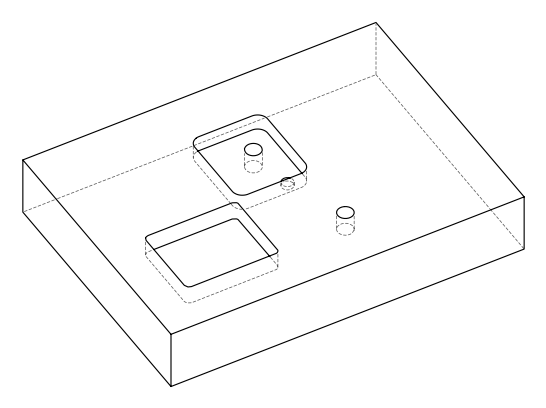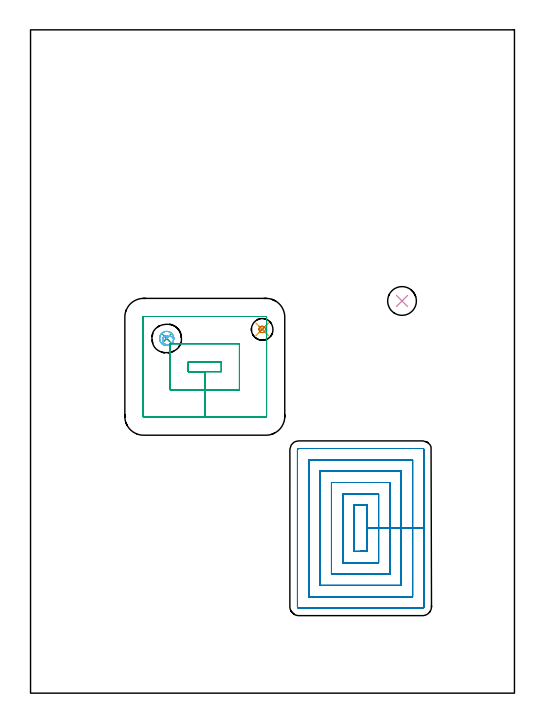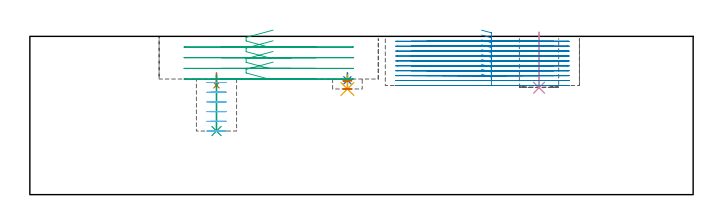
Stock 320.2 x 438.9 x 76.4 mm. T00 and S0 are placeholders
(PLAN: 9 operations, 5 tool changes, 35.7 min)
(1 SPOT_DRILL | STEP1POCKET | NXT0321_9005460120000 | 0.05 min | 2501 mm3)
(2 SPOT_DRILL_1 | STEP1POCKET_2 | NXT0321_9005460120000 | 0.03 min | 2234 mm3)
(3 DRILL_BLIND_HOLE_INTO_CENTER | STEP1POCKET | NXT0301_128 | 0.11 min | 2523 mm3)
(4 INDEXABLE_INSERT_DRILL_BLIND_HOLE_FROM_SOLID | STEP1POCKET_1 | NXT0302_009 | 0.11 min | 6956 mm3)
(5 DRILL_BLIND_HOLE_INTO_CENTER_1 | STEP1POCKET_2 | NXT0301_128 | 0.03 min | 506 mm3)
(6 MILL_ROUGH_BLIND_HOLE_CONTOUR | STEP1POCKET | NXT0201_013 | Spiral | 1.3 min | 8463 mm3)
(7 MILL_ROUGH_BLIND_HOLE_CONTOUR_1 | STEP1POCKET_2 | NXT0201_013 | Spiral | 0.18 min | 1334 mm3)
(8 MILL_RECTANGULAR_POCKET | POCKET_RECTANGULAR_STRAIGHT | NXT0201_013 | Follow Part, ap 2.5, ae 75% | 29.05 min | 256034 mm3)
(9 MILL_RECTANGULAR_POCKET_1 | POCKET_RECTANGULAR_STRAIGHT_1 | UGT0201_106 | Follow Part, ap 6, ae 75% | 4.81 min | 185174 mm3)
(TOOL NXT0321_9005460120000 | NC Spot Drill, 142deg, 12mm, Carbide, Uncoated | D12 PA142 FL30 Z2)
(TOOL NXT0301_128 | Carbide Drill 12mm [861.1-1200-036A1-GP GC34] | D12 PA150 FL37.4 Z2)
(TOOL NXT0302_009 | Index. Insert Drill 19mm [880-D1900L25-05] | D19 PA176 FL95 Z2)
(TOOL NXT0201_013 | ENDMILL 10mm | D10 FL30 Z4)
(TOOL UGT0201_106 | End Mill 24 mm | D24 FL25 Z2)
(OP 1 SPOT_DRILL)
G17 G21 G94 G90
T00 M6
G54
G17 G0 G90 X90.1 Y234.7 S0 M3
G43 Z86.4 H0
G94 G81 G98 Z52.8 F250. R58.8
G80
M5
M2
(OP 2 SPOT_DRILL_1)
G17 G21 G94 G90
T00 M6
G54
G17 G0 G90 X153.3 Y240.7 S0 M3
G43 Z86.4 H0
G94 G81 G98 Z55.185 F250. R58.8
G80
M5
M2
(OP 3 DRILL_BLIND_HOLE_INTO_CENTER)
G17 G21 G94 G90
T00 M6
G54
G17 G0 G90 X90.1 Y234.7 S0 M3
G43 Z86.4 H1
G94 G81 G98 Z30.7 F250. R57.8
G80
M5
M2
(OP 4 INDEXABLE_INSERT_DRILL_BLIND_HOLE_FROM_SOLID)
G17 G21 G94 G90
T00 M6
G54
G17 G0 G90 X245.8 Y259.5 S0 M3
G43 Z86.4 H1
G94 G81 G98 Z51.6 F250. R78.4
G80
M5
M2
(OP 5 DRILL_BLIND_HOLE_INTO_CENTER_1)
G17 G21 G94 G90
T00 M6
G54
G17 G0 G90 X153.3 Y240.7 S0 M3
G43 Z86.4 H1
G94 G81 G98 Z51. F250. R57.8
G80
M5
M2
(OP 6 MILL_ROUGH_BLIND_HOLE_CONTOUR)
G17 G21 G94 G90
T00 M6
G54
G17 G0 G90 X90.1 Y234.7 S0 M3
G43 Z86.4 H0
Z54.117
G94 G3 X90.249 Y236.278 R0.796 F250.
X87.792 Y235.14 R2.324
X89.538 Y230.649 R3.111
X94.47 Y232.97 R3.981
X91.83 Y239.07 R4.7
X94.47 Y232.97 R-4.7
X93.15 Y236.02 R2.35
X90.1 Y234.7 R2.35
G0 Z49.433
G3 X90.249 Y236.278 R0.796
X87.792 Y235.14 R2.324
X89.538 Y230.649 R3.111
X94.47 Y232.97 R3.981
X91.83 Y239.07 R4.7
X94.47 Y232.97 R-4.7
X93.15 Y236.02 R2.35
X90.1 Y234.7 R2.35
G0 Z44.75
G3 X90.249 Y236.278 R0.796
X87.792 Y235.14 R2.324
X89.538 Y230.649 R3.111
X94.47 Y232.97 R3.981
X91.83 Y239.07 R4.7
X94.47 Y232.97 R-4.7
X93.15 Y236.02 R2.35
X90.1 Y234.7 R2.35
G0 Z40.067
G3 X90.249 Y236.278 R0.796
X87.792 Y235.14 R2.324
X89.538 Y230.649 R3.111
X94.47 Y232.97 R3.981
X91.83 Y239.07 R4.7
X94.47 Y232.97 R-4.7
X93.15 Y236.02 R2.35
X90.1 Y234.7 R2.35
G0 Z35.383
G3 X90.249 Y236.278 R0.796
X87.792 Y235.14 R2.324
X89.538 Y230.649 R3.111
X94.47 Y232.97 R3.981
X91.83 Y239.07 R4.7
X94.47 Y232.97 R-4.7
X93.15 Y236.02 R2.35
X90.1 Y234.7 R2.35
G0 Z30.7
G3 X90.249 Y236.278 R0.796
X87.792 Y235.14 R2.324
X89.538 Y230.649 R3.111
X94.47 Y232.97 R3.981
X91.83 Y239.07 R4.7
X94.47 Y232.97 R-4.7
X93.15 Y236.02 R2.35
X90.1 Y234.7 R2.35
G0 Z86.4
M5
M2
(OP 7 MILL_ROUGH_BLIND_HOLE_CONTOUR_1)
G17 G21 G94 G90
T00 M6
G54
G17 G0 G90 X153.3 Y240.7 S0 M3
G43 Z86.4 H0
Z54.9
G94 G3 X153.693 Y242.457 R0.923 F250.
X151.355 Y241.615 R1.757
X152.385 Y238.755 R2.15
X151.355 Y241.615 R-2.15
X151.87 Y240.185 R1.075
X153.3 Y240.7 R1.075
G0 Z51.
G3 X153.693 Y242.457 R0.923
X151.355 Y241.615 R1.757
X152.385 Y238.755 R2.15
X151.355 Y241.615 R-2.15
X151.87 Y240.185 R1.075
X153.3 Y240.7 R1.075
G0 Z86.4
M5
M2
(OP 8 MILL_RECTANGULAR_POCKET)
G17 G21 G94 G90
T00 M6
G54
G17 G0 G90 X218.059 Y93.8 S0 M3
G43 Z86.4 H0
Z79.4
G94 G1 X222.8 Z78.13 F250.
Y109.1 Z74.03
Y124.4 F500.
X214.1
Y93.8
X222.8
Y109.1
X230.3
Y131.9
X206.6
Y86.3
X230.3
Y109.1
X237.8
Y139.4
X199.1
Y78.8
X237.8
Y109.1
X245.3
Y146.9
X191.6
Y71.3
X245.3
Y109.1
X252.8
Y154.4
X184.1
Y63.8
X252.8
Y109.1
X260.3
Y161.
G3 X259.4 Y161.9 R0.9
G1 X177.5
G3 X176.6 Y161. R0.9
G1 Y57.2
G3 X177.5 Y56.3 R0.9
G1 X259.4
G3 X260.3 Y57.2 R0.9
G1 Y109.1
Y110.1
G0 X218.059 Y93.8 Z77.03
G1 X222.8 Z75.76 F250.
Y109.1 Z71.66
Y124.4 F500.
X214.1
Y93.8
X222.8
Y109.1
X230.3
Y131.9
X206.6
Y86.3
X230.3
Y109.1
X237.8
Y139.4
X199.1
Y78.8
X237.8
Y109.1
X245.3
Y146.9
X191.6
Y71.3
X245.3
Y109.1
X252.8
Y154.4
X184.1
Y63.8
X252.8
Y109.1
X260.3
Y161.
G3 X259.4 Y161.9 R0.9
G1 X177.5
G3 X176.6 Y161. R0.9
G1 Y57.2
G3 X177.5 Y56.3 R0.9
G1 X259.4
G3 X260.3 Y57.2 R0.9
G1 Y109.1
Y110.1
G0 X218.059 Y93.8 Z74.66
G1 X222.8 Z73.39 F250.
Y109.1 Z69.29
Y124.4 F500.
X214.1
Y93.8
X222.8
Y109.1
X230.3
Y131.9
X206.6
Y86.3
X230.3
Y109.1
X237.8
Y139.4
X199.1
Y78.8
X237.8
Y109.1
X245.3
Y146.9
X191.6
Y71.3
X245.3
Y109.1
X252.8
Y154.4
X184.1
Y63.8
X252.8
Y109.1
X260.3
Y161.
G3 X259.4 Y161.9 R0.9
G1 X177.5
G3 X176.6 Y161. R0.9
G1 Y57.2
G3 X177.5 Y56.3 R0.9
G1 X259.4
G3 X260.3 Y57.2 R0.9
G1 Y109.1
Y110.1
G0 X218.059 Y93.8 Z72.29
G1 X222.8 Z71.02 F250.
Y109.1 Z66.92
Y124.4 F500.
X214.1
Y93.8
X222.8
Y109.1
X230.3
Y131.9
X206.6
Y86.3
X230.3
Y109.1
X237.8
Y139.4
X199.1
Y78.8
X237.8
Y109.1
X245.3
Y146.9
X191.6
Y71.3
X245.3
Y109.1
X252.8
Y154.4
X184.1
Y63.8
X252.8
Y109.1
X260.3
Y161.
G3 X259.4 Y161.9 R0.9
G1 X177.5
G3 X176.6 Y161. R0.9
G1 Y57.2
G3 X177.5 Y56.3 R0.9
G1 X259.4
G3 X260.3 Y57.2 R0.9
G1 Y109.1
Y110.1
G0 X218.059 Y93.8 Z69.92
G1 X222.8 Z68.65 F250.
Y109.1 Z64.55
Y124.4 F500.
X214.1
Y93.8
X222.8
Y109.1
X230.3
Y131.9
X206.6
Y86.3
X230.3
Y109.1
X237.8
Y139.4
X199.1
Y78.8
X237.8
Y109.1
X245.3
Y146.9
X191.6
Y71.3
X245.3
Y109.1
X252.8
Y154.4
X184.1
Y63.8
X252.8
Y109.1
X260.3
Y161.
G3 X259.4 Y161.9 R0.9
G1 X177.5
G3 X176.6 Y161. R0.9
G1 Y57.2
G3 X177.5 Y56.3 R0.9
G1 X259.4
G3 X260.3 Y57.2 R0.9
G1 Y109.1
Y110.1
G0 X218.059 Y93.8 Z67.55
G1 X222.8 Z66.28 F250.
Y109.1 Z62.18
Y124.4 F500.
X214.1
Y93.8
X222.8
Y109.1
X230.3
Y131.9
X206.6
Y86.3
X230.3
Y109.1
X237.8
Y139.4
X199.1
Y78.8
X237.8
Y109.1
X245.3
Y146.9
X191.6
Y71.3
X245.3
Y109.1
X252.8
Y154.4
X184.1
Y63.8
X252.8
Y109.1
X260.3
Y161.
G3 X259.4 Y161.9 R0.9
G1 X177.5
G3 X176.6 Y161. R0.9
G1 Y57.2
G3 X177.5 Y56.3 R0.9
G1 X259.4
G3 X260.3 Y57.2 R0.9
G1 Y109.1
Y110.1
G0 X218.059 Y93.8 Z65.18
G1 X222.8 Z63.91 F250.
Y109.1 Z59.81
Y124.4 F500.
X214.1
Y93.8
X222.8
Y109.1
X230.3
Y131.9
X206.6
Y86.3
X230.3
Y109.1
X237.8
Y139.4
X199.1
Y78.8
X237.8
Y109.1
X245.3
Y146.9
X191.6
Y71.3
X245.3
Y109.1
X252.8
Y154.4
X184.1
Y63.8
X252.8
Y109.1
X260.3
Y161.
G3 X259.4 Y161.9 R0.9
G1 X177.5
G3 X176.6 Y161. R0.9
G1 Y57.2
G3 X177.5 Y56.3 R0.9
G1 X259.4
G3 X260.3 Y57.2 R0.9
G1 Y109.1
Y110.1
G0 X218.059 Y93.8 Z62.81
G1 X222.8 Z61.54 F250.
Y109.1 Z57.44
Y124.4 F500.
X214.1
Y93.8
X222.8
Y109.1
X230.3
Y131.9
X206.6
Y86.3
X230.3
Y109.1
X237.8
Y139.4
X199.1
Y78.8
X237.8
Y109.1
X245.3
Y146.9
X191.6
Y71.3
X245.3
Y109.1
X252.8
Y154.4
X184.1
Y63.8
X252.8
Y109.1
X260.3
Y161.
G3 X259.4 Y161.9 R0.9
G1 X177.5
G3 X176.6 Y161. R0.9
G1 Y57.2
G3 X177.5 Y56.3 R0.9
G1 X259.4
G3 X260.3 Y57.2 R0.9
G1 Y109.1
Y110.1
G0 X218.059 Y93.8 Z60.44
G1 X222.8 Z59.17 F250.
Y109.1 Z55.07
Y124.4 F500.
X214.1
Y93.8
X222.8
Y109.1
X230.3
Y131.9
X206.6
Y86.3
X230.3
Y109.1
X237.8
Y139.4
X199.1
Y78.8
X237.8
Y109.1
X245.3
Y146.9
X191.6
Y71.3
X245.3
Y109.1
X252.8
Y154.4
X184.1
Y63.8
X252.8
Y109.1
X260.3
Y161.
G3 X259.4 Y161.9 R0.9
G1 X177.5
G3 X176.6 Y161. R0.9
G1 Y57.2
G3 X177.5 Y56.3 R0.9
G1 X259.4
G3 X260.3 Y57.2 R0.9
G1 Y109.1
Y110.1
G0 X218.059 Y93.8 Z58.07
G1 X222.8 Z56.8 F250.
Y109.1 Z52.7
Y124.4 F500.
X214.1
Y93.8
X222.8
Y109.1
X230.3
Y131.9
X206.6
Y86.3
X230.3
Y109.1
X237.8
Y139.4
X199.1
Y78.8
X237.8
Y109.1
X245.3
Y146.9
X191.6
Y71.3
X245.3
Y109.1
X252.8
Y154.4
X184.1
Y63.8
X252.8
Y109.1
X260.3
Y161.
G3 X259.4 Y161.9 R0.9
G1 X177.5
G3 X176.6 Y161. R0.9
G1 Y57.2
G3 X177.5 Y56.3 R0.9
G1 X259.4
G3 X260.3 Y57.2 R0.9
G1 Y109.1
Y110.1
G0 Z86.4
M5
M2
(OP 9 MILL_RECTANGULAR_POCKET_1)
G17 G21 G94 G90
T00 M6
G54
G17 G0 G90 X117.416 Y219.2 S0 M3
G43 Z86.4 H0
Z79.4
G94 G1 X104.4 Z75.912 F250.
Y212.7 Z74.171
X115.3 Z71.25
X126.2 F500.
Y219.2
X104.4
Y212.7
X115.3
Y200.7
X138.2
Y231.2
X92.4
Y200.7
X115.3
Y182.7
X155.8
G3 X156.2 Y183.1 R0.4
G1 Y248.8
G3 X155.8 Y249.2 R0.4
G1 X74.8
G3 X74.4 Y248.8 R0.4
G1 Y183.1
G3 X74.8 Y182.7 R0.4
G1 X115.3
X116.3
G0 X117.416 Y219.2 Z74.25
G1 X104.4 Z70.762 F250.
Y212.7 Z69.021
X115.3 Z66.1
X126.2 F500.
Y219.2
X104.4
Y212.7
X115.3
Y200.7
X138.2
Y231.2
X92.4
Y200.7
X115.3
Y182.7
X155.8
G3 X156.2 Y183.1 R0.4
G1 Y248.8
G3 X155.8 Y249.2 R0.4
G1 X74.8
G3 X74.4 Y248.8 R0.4
G1 Y183.1
G3 X74.8 Y182.7 R0.4
G1 X115.3
X116.3
G0 X117.416 Y219.2 Z69.1
G1 X104.4 Z65.612 F250.
Y212.7 Z63.871
X115.3 Z60.95
X126.2 F500.
Y219.2
X104.4
Y212.7
X115.3
Y200.7
X138.2
Y231.2
X92.4
Y200.7
X115.3
Y182.7
X155.8
G3 X156.2 Y183.1 R0.4
G1 Y248.8
G3 X155.8 Y249.2 R0.4
G1 X74.8
G3 X74.4 Y248.8 R0.4
G1 Y183.1
G3 X74.8 Y182.7 R0.4
G1 X115.3
X116.3
G0 X117.416 Y219.2 Z63.95
G1 X104.4 Z60.462 F250.
Y212.7 Z58.721
X115.3 Z55.8
X126.2 F500.
Y219.2
X104.4
Y212.7
X115.3
Y200.7
X138.2
Y231.2
X92.4
Y200.7
X115.3
Y182.7
X155.8
G3 X156.2 Y183.1 R0.4
G1 Y248.8
G3 X155.8 Y249.2 R0.4
G1 X74.8
G3 X74.4 Y248.8 R0.4
G1 Y183.1
G3 X74.8 Y182.7 R0.4
G1 X115.3
X116.3
G0 Z86.4
M5
M2
